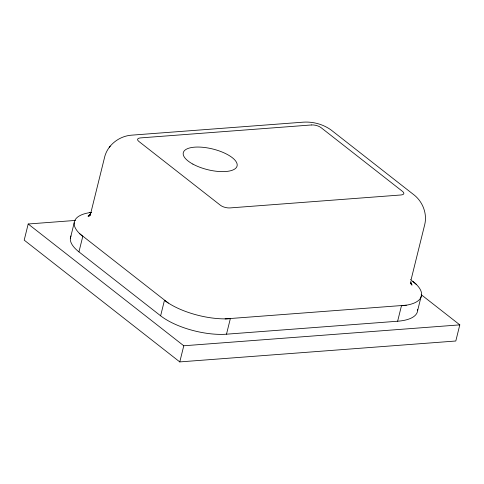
<?xml version="1.0" encoding="UTF-8"?>
<svg xmlns="http://www.w3.org/2000/svg" width="484" height="484" viewBox="0 0 484 484"><rect width="100%" height="100%" fill="white"/><g stroke="black" fill="none" stroke-linecap="round" stroke-linejoin="round"><path stroke-width="0.73" d="M410.825 281.258L411.273 284.32L410.789 282.977M75.577 220.414L28.193 224.001L24.2 240.137L179.782 361.911L455.807 341.008L459.8 324.867L421.201 294.659M70.355 238.297L74.197 222.785M417.662 309.324A48.479 18.628 13.9 0 1 397.63 321.231L226.494 334.19A48.479 18.628 13.9 0 1 160.627 315.804L78.946 251.874L82.788 236.361A48.479 18.628 13.9 0 1 91.391 212.403M90.708 213.402L104.375 158.159C106.97 145.484 118.774 136.125 131.46 135.175L303.317 122.162C313.039 121.526 322.979 124.219 330.935 129.869L413.124 194.199C422.363 200.927 427.402 213.129 424.783 224.37L411.11 279.613M160.627 315.804L164.463 300.292A48.479 18.628 13.9 0 0 230.336 318.672L226.494 334.19M179.782 361.911L183.775 345.776L28.193 224.001M397.63 321.231L401.472 305.713M417.638 310.571L421.479 295.052M90.659 213.305L88.983 216.185L90.629 213.777M109.227 147.547L110.201 146.12M90.671 213.716L88.947 215.828L90.066 214.884M90.212 214.751L88.034 216.215L90.399 214.957L89.008 215.501M89.334 212.651L91.222 212.428M406.342 305.186L225.102 318.914M183.775 345.776L459.8 324.867M168.287 303.057L79.485 233.554M410.523 279.625L416.186 284.283M410.771 283.134L412.011 285.124L410.759 282.795M78.946 251.874A48.479 18.628 13.9 0 1 71.009 235.95M412.961 281.47A48.569 18.664 13.9 0 1 401.52 305.755M311.563 124.951L140.427 137.91A6.927 2.662 13.9 0 0 138.793 141.376L220.474 205.307A6.927 2.662 13.9 0 0 229.888 207.932L401.018 194.973A6.927 2.662 13.9 0 0 402.652 191.507L320.971 127.576A6.927 2.662 13.9 0 0 311.563 124.951M192.88 164.106A27.703 10.648 13.9 0 0 236.803 166.768A27.703 10.648 13.9 0 0 200.872 147.142A27.703 10.648 13.9 0 0 192.88 164.106"/></g></svg>
